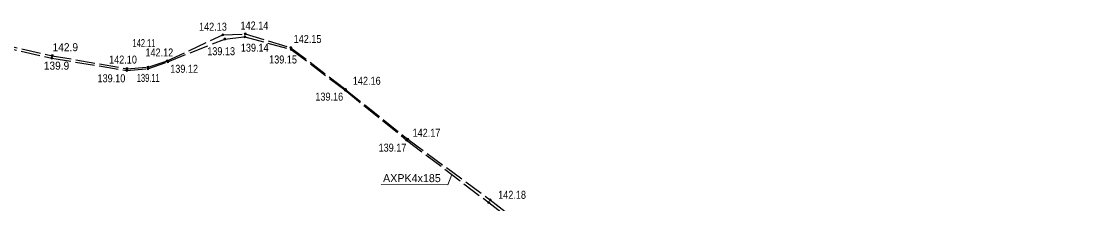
# Model space of a CAD drawing. Extents: x 641354 to 641652, y 6455764 to 6456197.
# Drawn here: x 641514.5 to 641621.5, y 6456023.2 to 6456041.4 of the extents above; entities that cross this region are included whole.
import ezdxf

# ---------------------------------------------------------------- set-up
doc = ezdxf.new("R2010")
doc.units = 0
doc.header["$LTSCALE"] = 0.32
doc.header["$PDMODE"] = 32
doc.header["$PDSIZE"] = 0.16
doc.linetypes.add('LONG_DASHED', pattern=[7.5, 6, -1.5])
doc.layers.add('21', color=7, linetype='LONG_DASHED', lineweight=25)
doc.layers.add('54', color=7, linetype='Continuous', lineweight=13)
doc.layers.add('49', color=7, linetype='Continuous')

msp = doc.modelspace()

# ---------------------------------------------------------------- hatches: boundary and pattern name
at = {"layer": '54'}
for points in [[(641534.71, 6456040.1, 1), (641534.51, 6456040.1, 1)], [(641536.95, 6456040.19, 1), (641536.75, 6456040.19, 1)], [(641534.9, 6456039.68, 1), (641534.7, 6456039.68, 1)], [(641536.9, 6456039.9, 1), (641536.7, 6456039.9, 1)], [(641517.65, 6456038.01, 1), (641517.45, 6456038.01, 1)], [(641541.51, 6456038.81, 1), (641541.31, 6456038.81, 1)], [(641541.54, 6456038.64, 1), (641541.34, 6456038.64, 1)], [(641517.6, 6456037.76, 1), (641517.4, 6456037.76, 1)], [(641527.22, 6456036.87, 1), (641527.02, 6456036.87, 1)], [(641529.13, 6456037.48, 1), (641528.93, 6456037.48, 1)], [(641529.2, 6456037.41, 1), (641529, 6456037.41, 1)], [(641525.1, 6456036.53, 1), (641524.9, 6456036.53, 1)], [(641525.12, 6456036.71, 1), (641524.92, 6456036.71, 1)], [(641527.2, 6456036.7, 1), (641527, 6456036.7, 1)], [(641546.93, 6456034.55, 1), (641546.73, 6456034.55, 1)], [(641546.98, 6456034.64, 1), (641546.78, 6456034.64, 1)], [(641553.08, 6456029.56, 1), (641552.88, 6456029.56, 1)], [(641553.2, 6456029.66, 1), (641553, 6456029.66, 1)], [(641561.28, 6456023.32, 1), (641561.08, 6456023.32, 1)], [(641561.43, 6456023.6, 1), (641561.23, 6456023.6, 1)]]:
    msp.add_hatch(color=256, dxfattribs=at).paths.add_polyline_path(points)

# ---------------------------------------------------------------- linework, layer by layer
at = {"layer": '21'}
for points in [[(641507.48, 6456040.29), (641517.55, 6456038.01), (641525.02, 6456036.71), (641527.12, 6456036.87), (641529.03, 6456037.48), (641534.61, 6456040.1), (641536.85, 6456040.19), (641541.41, 6456038.81), (641546.88, 6456034.64), (641553.1, 6456029.66), (641561.33, 6456023.6), (641568.21, 6456018.18), (641574.52, 6456007.38), (641579.76, 6455997.85), (641585.55, 6455988.33), (641593.78, 6455976.76), (641596.86, 6455972.18), (641597.72, 6455972.07), (641607.19, 6455976.19), (641616.26, 6455979.99), (641620.19, 6455981.62), (641620.82, 6455981.25), (641621.46, 6455979.89)], [(641507.41, 6456040.06), (641517.5, 6456037.76), (641525, 6456036.53), (641527.1, 6456036.7), (641529.1, 6456037.41), (641534.8, 6456039.68), (641536.8, 6456039.9), (641541.44, 6456038.64), (641546.83, 6456034.55), (641552.98, 6456029.56), (641561.18, 6456023.32), (641567.96, 6456018.06), (641574.45, 6456007.33), (641579.71, 6455997.8), (641585.36, 6455988.06), (641593.53, 6455976.66), (641593.95, 6455975.88), (641593.76, 6455975.28), (641585.99, 6455972.17), (641584.44, 6455970.5)]]:
    msp.add_lwpolyline(points, dxfattribs=at)
at = {"layer": '21', "linetype": 'Continuous', "lineweight": 13}
msp.add_lwpolyline([(641557.51, 6456026.12), (641557.08, 6456025.1), (641550.42, 6456025.12)], dxfattribs=at)
at = {"layer": '54'}
for centre in [(641534.61, 6456040.1), (641536.85, 6456040.19), (641534.8, 6456039.68), (641536.8, 6456039.9), (641517.55, 6456038.01), (641541.41, 6456038.81), (641541.44, 6456038.64), (641517.5, 6456037.76), (641527.12, 6456036.87), (641529.03, 6456037.48), (641529.1, 6456037.41), (641525, 6456036.53), (641525.02, 6456036.71), (641527.1, 6456036.7), (641546.83, 6456034.55), (641546.88, 6456034.64), (641552.98, 6456029.56), (641553.1, 6456029.66), (641561.18, 6456023.32), (641561.33, 6456023.6)]:
    msp.add_circle(centre, 0.1, dxfattribs=at)
for p in [(641534.61, 6456040.1), (641536.85, 6456040.19), (641534.8, 6456039.68), (641536.8, 6456039.9), (641517.55, 6456038.01), (641541.41, 6456038.81), (641541.44, 6456038.64), (641517.5, 6456037.76), (641527.12, 6456036.87), (641529.03, 6456037.48), (641529.1, 6456037.41), (641525, 6456036.53), (641525.02, 6456036.71), (641527.1, 6456036.7), (641546.83, 6456034.55), (641546.88, 6456034.64), (641552.98, 6456029.56), (641553.1, 6456029.66), (641561.18, 6456023.32), (641561.33, 6456023.6)]:
    msp.add_point(p, dxfattribs=at)

# ---------------------------------------------------------------- texts
at = {"layer": '21'}
msp.add_text('AXPK4x185', height=0.8, dxfattribs=at).set_placement((641550.62, 6456025.36))
at = {"layer": '49'}
for s, width, p in [('142.13', 0.85, (641532.22, 6456040.51)), ('142.14', 0.85, (641536.37, 6456040.63)), ('142.9', 0.95, (641517.58, 6456038.46)), ('142.11', 0.7, (641525.57, 6456038.87)), ('139.14', 0.85, (641536.4, 6456038.41)), ('142.15', 0.85, (641541.68, 6456039.28)), ('142.10', 0.85, (641523.23, 6456037.22)), ('142.12', 0.85, (641526.86, 6456037.93)), ('139.13', 0.85, (641533.04, 6456038.06)), ('139.15', 0.85, (641539.23, 6456037.23)), ('139.9', 0.95, (641516.7, 6456036.61)), ('139.12', 0.85, (641529.34, 6456036.3)), ('139.10', 0.85, (641522.07, 6456035.35)), ('139.11', 0.7, (641526, 6456035.39)), ('142.16', 0.85, (641547.6, 6456035.1)), ('139.16', 0.85, (641543.85, 6456033.51)), ('142.17', 0.85, (641553.57, 6456029.9)), ('139.17', 0.85, (641550.17, 6456028.41)), ('142.18', 0.85, (641562.13, 6456023.69))]:
    msp.add_text(s, height=0.8, dxfattribs=dict(at, width=width)).set_placement(p)

doc.saveas('drawing.dxf')
